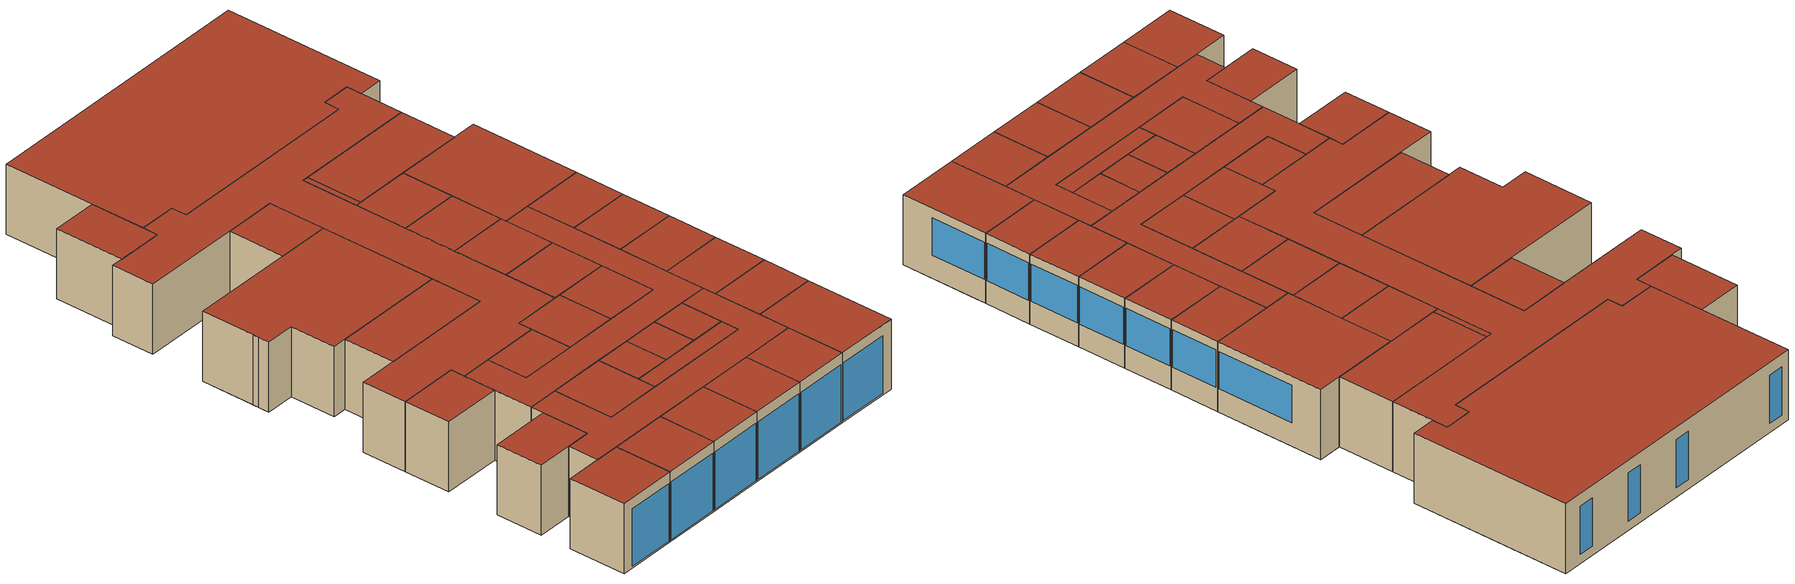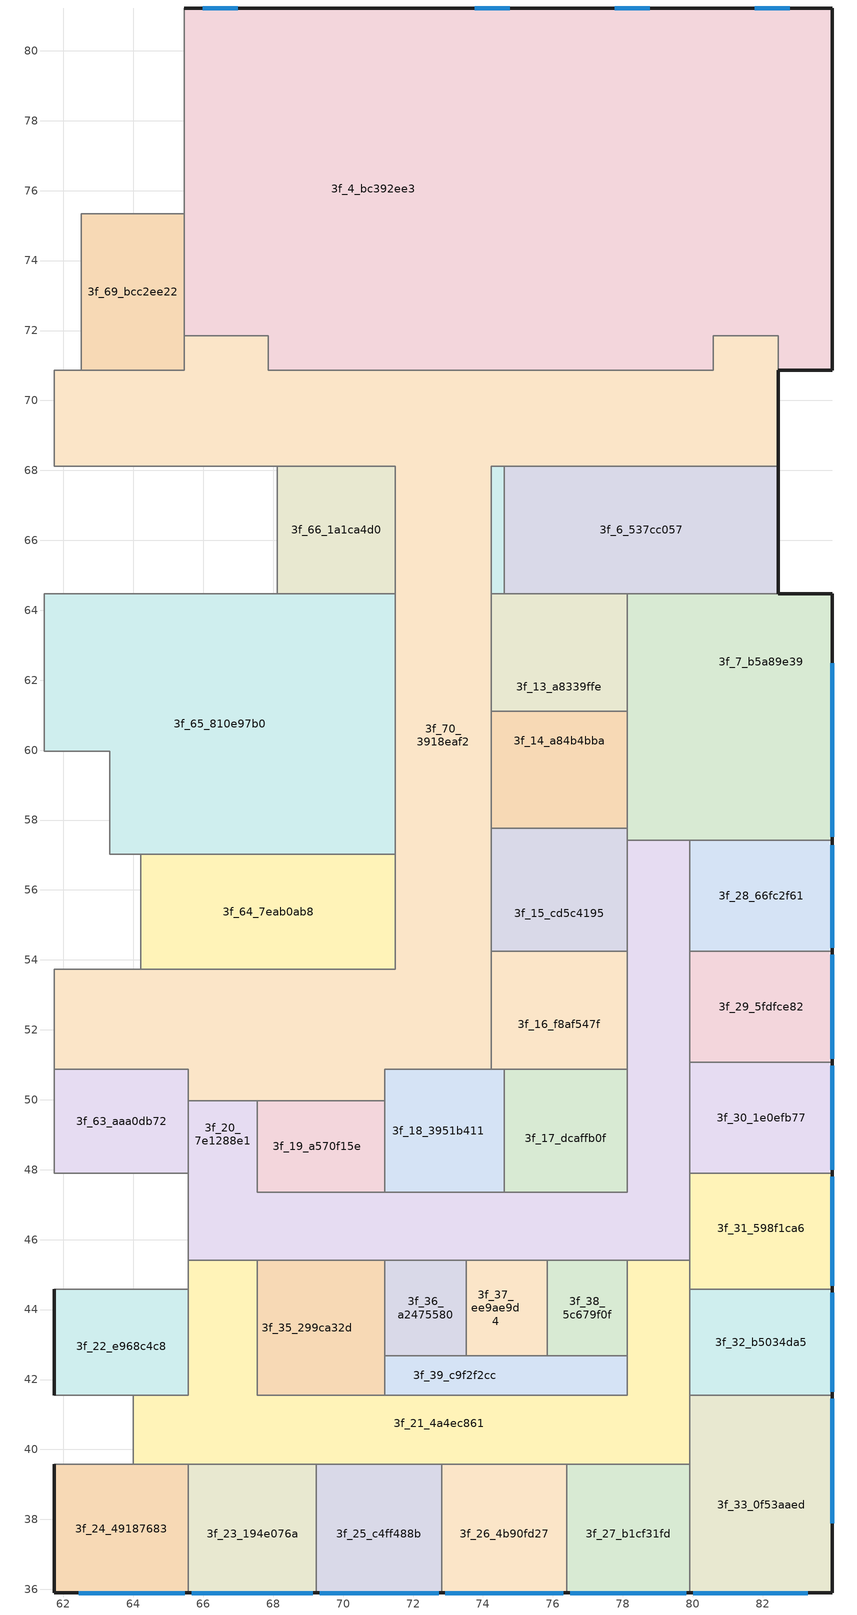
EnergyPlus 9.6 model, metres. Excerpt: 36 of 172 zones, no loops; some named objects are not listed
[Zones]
3f_12_142ff9e6
 floor to 2f_26_f5a73eac (Generic Interior Floor): 74.61,68.12 74.61,64.48 74.24,64.48 74.24,68.12 z9
 wall to 3f_6_537cc057 (Generic Interior Wall): 74.61,64.48 74.61,68.12 z9:13.5
 wall to 3f_70_3918eaf2 (Generic Interior Wall): 74.61,68.12 74.24,68.12 74.24,64.48 z9:13.5
 wall to 3f_13_a8339ffe (Generic Interior Wall): 74.24,64.48 74.61,64.48 z9:13.5
 roof outside (Generic Roof): 74.24,68.12 74.24,64.48 74.61,64.48 74.61,68.12 z13.5
3f_13_a8339ffe
 floor to 2f_66_c43f06d3 (Generic Interior Floor): 78.13,64.48 78.13,62.52 75.44,62.52 75.44,64.48 z9
 floor to 2f_63_d4781f66 (Generic Interior Floor): 75.44,64.48 75.44,62.52 74.24,62.52 74.24,64.48 z9
 floor to 2f_25_76c58724 (Generic Interior Floor): 78.13,62.52 78.13,61.11 74.24,61.11 74.24,62.52 z9
 wall to 3f_7_b5a89e39 (Generic Interior Wall): 78.13,61.11 78.13,64.48 z9:13.5
 wall to 3f_6_537cc057 (Generic Interior Wall): 78.13,64.48 74.61,64.48 z9:13.5
 wall to 3f_70_3918eaf2 (Generic Interior Wall): 74.24,64.48 74.24,61.11 z9:13.5
 wall to 3f_14_a84b4bba (Generic Interior Wall): 74.24,61.11 78.13,61.11 z9:13.5
 roof outside (Generic Roof): 74.24,64.48 74.24,61.11 78.13,61.11 78.13,64.48 z13.5
3f_14_a84b4bba
 floor to 2f_25_76c58724 (Generic Interior Floor): 78.13,61.11 78.13,59.43 74.24,59.43 74.24,61.11 z9
 floor to 2f_24_8b0e4823 (Generic Interior Floor): 78.13,59.43 78.13,57.76 74.24,57.76 74.24,59.43 z9
 wall to 3f_7_b5a89e39 (Generic Interior Wall): 78.13,57.76 78.13,61.11 z9:13.5
 wall to 3f_70_3918eaf2 (Generic Interior Wall): 74.24,61.11 74.24,57.76 z9:13.5
 wall to 3f_15_cd5c4195 (Generic Interior Wall): 74.24,57.76 78.13,57.76 z9:13.5
 roof outside (Generic Roof): 74.24,61.11 74.24,57.76 78.13,57.76 78.13,61.11 z13.5
3f_15_cd5c4195
 floor to 2f_24_8b0e4823 (Generic Interior Floor): 78.13,57.76 78.13,56.43 74.24,56.43 74.24,57.76 z9
 floor to 2f_23_38d9b98e (Generic Interior Floor): 78.13,56.43 78.13,54.24 74.24,54.24 74.24,56.43 z9
 wall to 3f_7_b5a89e39 (Generic Interior Wall): 78.13,57.42 78.13,57.76 z9:13.5
 wall to 3f_70_3918eaf2 (Generic Interior Wall): 74.24,57.76 74.24,54.24 z9:13.5
 wall to 3f_20_7e1288e1 (Generic Interior Wall): 78.13,54.24 78.13,57.42 z9:13.5
 wall to 3f_16_f8af547f (Generic Interior Wall): 74.24,54.24 78.13,54.24 z9:13.5
 roof outside (Generic Roof): 74.24,57.76 74.24,54.24 78.13,54.24 78.13,57.76 z13.5
3f_16_f8af547f
 floor to 2f_23_38d9b98e (Generic Interior Floor): 78.13,54.24 78.13,53.43 74.24,53.43 74.24,54.24 z9
 floor to 2f_22_3e38e8a4 (Generic Interior Floor): 78.13,53.43 78.13,50.87 74.24,50.87 74.24,53.43 z9
 wall to 3f_70_3918eaf2 (Generic Interior Wall): 74.24,54.24 74.24,50.87 z9:13.5
 wall to 3f_20_7e1288e1 (Generic Interior Wall): 78.13,50.87 78.13,54.24 z9:13.5
 wall to 3f_18_3951b411 (Generic Interior Wall): 74.24,50.87 74.61,50.87 z9:13.5
 wall to 3f_17_dcaffb0f (Generic Interior Wall): 74.61,50.87 78.13,50.87 z9:13.5
 roof outside (Generic Roof): 74.24,54.24 74.24,50.87 78.13,50.87 78.13,54.24 z13.5
3f_17_dcaffb0f
 floor to 2f_22_3e38e8a4 (Generic Interior Floor): 78.13,50.87 78.13,50.44 74.61,50.44 74.61,50.87 z9
 floor to 2f_21_ea466488 (Generic Interior Floor): 78.13,50.44 78.13,47.35 74.61,47.35 74.61,50.44 z9
 wall to 3f_20_7e1288e1 (Generic Interior Wall): 74.61,47.35 78.13,47.35 78.13,50.87 z9:13.5
 wall to 3f_18_3951b411 (Generic Interior Wall): 74.61,50.87 74.61,47.35 z9:13.5
 roof outside (Generic Roof): 74.61,50.87 74.61,47.35 78.13,47.35 78.13,50.87 z13.5
3f_18_3951b411
 floor to 2f_22_3e38e8a4 (Generic Interior Floor): 74.61,50.87 74.61,50.44 74.24,50.44 74.24,50.87 z9
 floor to 2f_21_ea466488 (Generic Interior Floor): 74.61,50.44 74.61,47.35 74.24,47.35 74.24,50.44 z9
 floor to 2f_20_81351814 (Generic Interior Floor): 74.24,50.87 74.24,47.35 71.2,47.35 71.2,50.87 z9
 wall to 3f_70_3918eaf2 (Generic Interior Wall): 74.24,50.87 71.2,50.87 71.2,49.97 z9:13.5
 wall to 3f_20_7e1288e1 (Generic Interior Wall): 71.2,47.35 74.61,47.35 z9:13.5
 wall to 3f_19_a570f15e (Generic Interior Wall): 71.2,49.97 71.2,47.35 z9:13.5
 roof outside (Generic Roof): 71.2,50.87 71.2,47.35 74.61,47.35 74.61,50.87 z13.5
3f_19_a570f15e
 floor to 2f_20_81351814 (Generic Interior Floor): 71.2,49.97 71.2,47.35 70.98,47.35 70.98,49.97 z9
 floor to 2f_19_8ede51c0 (Generic Interior Floor): 70.98,49.97 70.98,47.35 67.54,47.35 67.54,49.97 z9
 wall to 3f_70_3918eaf2 (Generic Interior Wall): 71.2,49.97 67.54,49.97 z9:13.5
 wall to 3f_20_7e1288e1 (Generic Interior Wall): 67.54,49.97 67.54,47.35 71.2,47.35 z9:13.5
 roof outside (Generic Roof): 67.54,49.97 67.54,47.35 71.2,47.35 71.2,49.97 z13.5
3f_20_7e1288e1
 floor to 2f_66_c43f06d3 (Generic Interior Floor): 79.92,57.42 79.92,45.41 65.57,45.41 65.57,49.97 67.54,49.97 67.54,47.35 78.13,47.35 78.13,57.42 z9
 wall to 3f_63_aaa0db72 (Generic Interior Wall): 65.57,49.97 65.57,47.9 z9:13.5
 wall to 3f_61_e2855464 (Generic Interior Wall): 65.57,47.9 65.57,45.41 z9:13.5
 wall to 3f_38_5c679f0f (Generic Interior Wall): 75.83,45.41 78.13,45.41 z9:13.5
 wall to 3f_37_ee9ae9d4 (Generic Interior Wall): 73.52,45.41 75.83,45.41 z9:13.5
 wall to 3f_36_a2475580 (Generic Interior Wall): 71.2,45.41 73.52,45.41 z9:13.5
 wall to 3f_35_299ca32d (Generic Interior Wall): 67.54,45.41 71.2,45.41 z9:13.5
 wall to 3f_31_598f1ca6 (Generic Interior Wall): 79.92,45.41 79.92,47.9 z9:13.5
 wall to 3f_30_1e0efb77 (Generic Interior Wall): 79.92,47.9 79.92,51.08 z9:13.5
 wall to 3f_29_5fdfce82 (Generic Interior Wall): 79.92,51.08 79.92,54.24 z9:13.5
 wall to 3f_28_66fc2f61 (Generic Interior Wall): 79.92,54.24 79.92,57.42 z9:13.5
 wall to 3f_21_4a4ec861 (Generic Interior Wall): 65.57,45.41 67.54,45.41 / 78.13,45.41 79.92,45.41 z9:13.5
 wall to 3f_7_b5a89e39 (Generic Interior Wall): 79.92,57.42 78.13,57.42 z9:13.5
 wall to 3f_70_3918eaf2 (Generic Interior Wall): 67.54,49.97 65.57,49.97 z9:13.5
 roof outside (Generic Roof): 65.57,49.97 65.57,45.41 79.92,45.41 79.92,57.42 78.13,57.42 78.13,47.35 67.54,47.35 67.54,49.97 z13.5
3f_21_4a4ec861
 floor to 2f_64_86422bc8 (Generic Interior Floor): 79.92,45.41 79.92,39.58 65.57,39.58 65.57,45.41 67.54,45.41 67.54,41.23 78.13,41.23 78.13,45.41 z9
 floor to 2f_18_7109ec33 (Generic Interior Floor): 78.13,41.54 78.13,41.23 75.2,41.23 75.2,41.54 z9
 floor to 2f_17_764e5933 (Generic Interior Floor): 75.2,41.54 75.2,41.23 70.41,41.23 70.41,41.54 z9
 floor to 2f_16_c54495eb (Generic Interior Floor): 70.41,41.54 70.41,41.23 67.54,41.23 67.54,41.54 z9
 floor to 2f_13_bd9d9055 (Generic Interior Floor): 65.57,41.54 65.57,41.03 64.01,41.03 64.01,41.54 z9
 floor to 2f_12_e7d03aae (Generic Interior Floor): 65.57,41.03 65.57,39.58 64.01,39.58 64.01,41.03 z9
 wall to 3f_39_c9f2f2cc (Generic Interior Wall): 78.13,42.68 78.13,41.54 71.2,41.54 z9:13.5
 wall to 3f_38_5c679f0f (Generic Interior Wall): 78.13,45.41 78.13,42.68 z9:13.5
 wall to 3f_35_299ca32d (Generic Interior Wall): 71.2,41.54 67.54,41.54 67.54,45.41 z9:13.5
 wall to 3f_34_cf5b6a44 (Generic Interior Wall): 64.01,41.54 64.01,39.58 z9:13.5
 wall to 3f_33_0f53aaed (Generic Interior Wall): 79.92,39.58 79.92,41.54 z9:13.5
 wall to 3f_32_b5034da5 (Generic Interior Wall): 79.92,41.54 79.92,44.58 z9:13.5
 wall to 3f_31_598f1ca6 (Generic Interior Wall): 79.92,44.58 79.92,45.41 z9:13.5
 wall to 3f_27_b1cf31fd (Generic Interior Wall): 76.39,39.58 79.92,39.58 z9:13.5
 wall to 3f_26_4b90fd27 (Generic Interior Wall): 72.82,39.58 76.39,39.58 z9:13.5
 wall to 3f_25_c4ff488b (Generic Interior Wall): 69.23,39.58 72.82,39.58 z9:13.5
 wall to 3f_24_49187683 (Generic Interior Wall): 64.01,39.58 65.57,39.58 z9:13.5
 wall to 3f_23_194e076a (Generic Interior Wall): 65.57,39.58 69.23,39.58 z9:13.5
 wall to 3f_22_e968c4c8 (Generic Interior Wall): 65.57,44.58 65.57,41.54 64.01,41.54 z9:13.5
 wall to 3f_61_e2855464 (Generic Interior Wall): 65.57,45.41 65.57,44.58 z9:13.5
 roof outside (Generic Roof): 65.57,45.41 65.57,41.54 64.01,41.54 64.01,39.58 79.92,39.58 79.92,45.41 78.13,45.41 78.13,41.54 67.54,41.54 67.54,45.41 z13.5
3f_22_e968c4c8
 floor to 2f_14_c6e5ddd7 (Generic Interior Floor): 65.57,44.58 65.57,44.34 61.74,44.34 61.74,44.58 z9
 floor to 2f_13_bd9d9055 (Generic Interior Floor): 65.57,44.34 65.57,41.54 61.74,41.54 61.74,44.34 z9
 wall outside (Generic Exterior Wall): 61.74,44.58 61.74,41.54 z9:13.5
 wall to 3f_61_e2855464 (Generic Interior Wall): 65.57,44.58 61.74,44.58 z9:13.5
 wall to 3f_34_cf5b6a44 (Generic Interior Wall): 61.74,41.54 64.01,41.54 z9:13.5
 roof outside (Generic Roof): 61.74,44.58 61.74,41.54 65.57,41.54 65.57,44.58 z13.5
3f_23_194e076a
 floor to 2f_64_86422bc8 (Generic Interior Floor): 69.23,39.58 69.23,39.26 65.57,39.26 65.57,39.58 z9
 floor to 2f_11_82d27b2d (Generic Interior Floor): 69.23,39.26 69.23,35.89 65.57,35.89 65.57,39.26 z9
 wall outside (Generic Exterior Wall): 65.57,35.89 69.23,35.89 z9:13.5
 wall to 3f_25_c4ff488b (Generic Interior Wall): 69.23,35.89 69.23,39.58 z9:13.5
 wall to 3f_24_49187683 (Generic Interior Wall): 65.57,39.58 65.57,35.89 z9:13.5
 window (Generic Double Pane): 65.67,35.89 69.13,35.89 z9.1:12.8
 roof outside (Generic Roof): 65.57,39.58 65.57,35.89 69.23,35.89 69.23,39.58 z13.5
3f_24_49187683
 floor to 2f_12_e7d03aae (Generic Interior Floor): 65.57,39.58 65.57,35.89 61.74,35.89 61.74,39.58 z9
 wall outside (Generic Exterior Wall): 61.74,39.58 61.74,35.89 65.57,35.89 z9:13.5
 wall to 3f_34_cf5b6a44 (Generic Interior Wall): 64.01,39.58 61.74,39.58 z9:13.5
 window (Generic Double Pane): 62.44,35.89 65.47,35.89 z9.1:12.8
 roof outside (Generic Roof): 61.74,39.58 61.74,35.89 65.57,35.89 65.57,39.58 z13.5
3f_25_c4ff488b
 floor to 2f_64_86422bc8 (Generic Interior Floor): 72.82,39.58 72.82,39.26 69.23,39.26 69.23,39.58 z9
 floor to 2f_10_0ef4f600 (Generic Interior Floor): 72.82,39.26 72.82,35.89 69.23,35.89 69.23,39.26 z9
 wall outside (Generic Exterior Wall): 69.23,35.89 72.82,35.89 z9:13.5
 wall to 3f_26_4b90fd27 (Generic Interior Wall): 72.82,35.89 72.82,39.58 z9:13.5
 window (Generic Double Pane): 69.33,35.89 72.73,35.89 z9.1:12.8
 roof outside (Generic Roof): 69.23,39.58 69.23,35.89 72.82,35.89 72.82,39.58 z13.5
3f_26_4b90fd27
 floor to 2f_64_86422bc8 (Generic Interior Floor): 76.39,39.58 76.39,39.26 72.82,39.26 72.82,39.58 z9
 floor to 2f_9_5bfcc8ad (Generic Interior Floor): 76.39,39.26 76.39,35.89 72.82,35.89 72.82,39.26 z9
 wall outside (Generic Exterior Wall): 72.82,35.89 76.39,35.89 z9:13.5
 wall to 3f_27_b1cf31fd (Generic Interior Wall): 76.39,35.89 76.39,39.58 z9:13.5
 window (Generic Double Pane): 72.92,35.89 76.29,35.89 z9.1:12.8
 roof outside (Generic Roof): 72.82,39.58 72.82,35.89 76.39,35.89 76.39,39.58 z13.5
3f_27_b1cf31fd
 floor to 2f_64_86422bc8 (Generic Interior Floor): 79.92,39.58 79.92,39.26 76.39,39.26 76.39,39.58 z9
 floor to 2f_8_3c4547ba (Generic Interior Floor): 79.92,39.26 79.92,35.89 76.39,35.89 76.39,39.26 z9
 wall outside (Generic Exterior Wall): 76.39,35.89 79.92,35.89 z9:13.5
 wall to 3f_33_0f53aaed (Generic Interior Wall): 79.92,35.89 79.92,39.58 z9:13.5
 window (Generic Double Pane): 76.49,35.89 79.82,35.89 z9.1:12.8
 roof outside (Generic Roof): 76.39,39.58 76.39,35.89 79.92,35.89 79.92,39.58 z13.5
3f_28_66fc2f61
 floor to 2f_2_cbb179aa (Generic Interior Floor): 83.99,57.42 83.99,54.24 79.92,54.24 79.92,57.42 z9
 wall outside (Generic Exterior Wall): 83.99,54.24 83.99,57.42 z9:13.5
 wall to 3f_7_b5a89e39 (Generic Interior Wall): 83.99,57.42 79.92,57.42 z9:13.5
 wall to 3f_29_5fdfce82 (Generic Interior Wall): 79.92,54.24 83.99,54.24 z9:13.5
 window (Generic Double Pane): 83.99,54.34 83.99,57.28 z10.5:12.9
 roof outside (Generic Roof): 79.92,57.42 79.92,54.24 83.99,54.24 83.99,57.42 z13.5
3f_29_5fdfce82
 floor to 2f_3_d0e357ac (Generic Interior Floor): 83.99,54.24 83.99,51.08 79.92,51.08 79.92,54.24 z9
 wall outside (Generic Exterior Wall): 83.99,51.08 83.99,54.24 z9:13.5
 wall to 3f_30_1e0efb77 (Generic Interior Wall): 79.92,51.08 83.99,51.08 z9:13.5
 window (Generic Double Pane): 83.99,51.18 83.99,54.14 z10.5:12.9
 roof outside (Generic Roof): 79.92,54.24 79.92,51.08 83.99,51.08 83.99,54.24 z13.5
3f_30_1e0efb77
 floor to 2f_4_bc8505ba (Generic Interior Floor): 83.99,51.08 83.99,47.9 79.92,47.9 79.92,51.08 z9
 wall outside (Generic Exterior Wall): 83.99,47.9 83.99,51.08 z9:13.5
 wall to 3f_31_598f1ca6 (Generic Interior Wall): 79.92,47.9 83.99,47.9 z9:13.5
 window (Generic Double Pane): 83.99,48 83.99,50.98 z10.5:12.9
 roof outside (Generic Roof): 79.92,51.08 79.92,47.9 83.99,47.9 83.99,51.08 z13.5
3f_31_598f1ca6
 floor to 2f_6_c34798c5 (Generic Interior Floor): 83.99,44.74 83.99,44.58 79.92,44.58 79.92,44.74 z9
 floor to 2f_5_4cd6e9a8 (Generic Interior Floor): 83.99,47.9 83.99,44.74 79.92,44.74 79.92,47.9 z9
 wall outside (Generic Exterior Wall): 83.99,44.58 83.99,47.9 z9:13.5
 wall to 3f_32_b5034da5 (Generic Interior Wall): 79.92,44.58 83.99,44.58 z9:13.5
 window (Generic Double Pane): 83.99,44.68 83.99,47.8 z10.5:12.9
 roof outside (Generic Roof): 79.92,47.9 79.92,44.58 83.99,44.58 83.99,47.9 z13.5
3f_32_b5034da5
 floor to 2f_6_c34798c5 (Generic Interior Floor): 83.99,44.58 83.99,41.54 79.92,41.54 79.92,44.58 z9
 wall outside (Generic Exterior Wall): 83.99,41.54 83.99,44.58 z9:13.5
 wall to 3f_33_0f53aaed (Generic Interior Wall): 79.92,41.54 83.99,41.54 z9:13.5
 window (Generic Double Pane): 83.99,41.64 83.99,44.48 z10.5:12.9
 roof outside (Generic Roof): 79.92,44.58 79.92,41.54 83.99,41.54 83.99,44.58 z13.5
3f_33_0f53aaed
 floor to 2f_7_9a6064fb (Generic Interior Floor): 83.99,40.94 83.99,35.89 79.92,35.89 79.92,40.94 z9
 floor to 2f_6_c34798c5 (Generic Interior Floor): 83.99,41.54 83.99,40.94 79.92,40.94 79.92,41.54 z9
 wall outside (Generic Exterior Wall): 79.92,35.89 83.99,35.89 83.99,41.54 z9:13.5
 window (Generic Double Pane): 80.02,35.89 83.29,35.89 z9.1:12.8; 83.99,37.89 83.99,41.44 z10.5:12.9
 roof outside (Generic Roof): 79.92,41.54 79.92,35.89 83.99,35.89 83.99,41.54 z13.5
3f_35_299ca32d
 floor to 2f_17_764e5933 (Generic Interior Floor): 71.2,45.41 71.2,41.54 70.41,41.54 70.41,45.41 z9
 floor to 2f_16_c54495eb (Generic Interior Floor): 70.41,45.41 70.41,41.54 67.54,41.54 67.54,45.41 z9
 wall to 3f_39_c9f2f2cc (Generic Interior Wall): 71.2,41.54 71.2,42.68 z9:13.5
 wall to 3f_36_a2475580 (Generic Interior Wall): 71.2,42.68 71.2,45.41 z9:13.5
 roof outside (Generic Roof): 67.54,45.41 67.54,41.54 71.2,41.54 71.2,45.41 z13.5
3f_36_a2475580
 floor to 2f_17_764e5933 (Generic Interior Floor): 73.52,45.41 73.52,42.68 71.2,42.68 71.2,45.41 z9
 wall to 3f_39_c9f2f2cc (Generic Interior Wall): 71.2,42.68 73.52,42.68 z9:13.5
 wall to 3f_37_ee9ae9d4 (Generic Interior Wall): 73.52,42.68 73.52,45.41 z9:13.5
 roof outside (Generic Roof): 71.2,45.41 71.2,42.68 73.52,42.68 73.52,45.41 z13.5
3f_37_ee9ae9d4
 floor to 2f_18_7109ec33 (Generic Interior Floor): 75.83,45.41 75.83,42.68 75.2,42.68 75.2,45.41 z9
 floor to 2f_17_764e5933 (Generic Interior Floor): 75.2,45.41 75.2,42.68 73.52,42.68 73.52,45.41 z9
 wall to 3f_39_c9f2f2cc (Generic Interior Wall): 73.52,42.68 75.83,42.68 z9:13.5
 wall to 3f_38_5c679f0f (Generic Interior Wall): 75.83,42.68 75.83,45.41 z9:13.5
 roof outside (Generic Roof): 73.52,45.41 73.52,42.68 75.83,42.68 75.83,45.41 z13.5
3f_38_5c679f0f
 floor to 2f_18_7109ec33 (Generic Interior Floor): 78.13,45.41 78.13,42.68 75.83,42.68 75.83,45.41 z9
 wall to 3f_39_c9f2f2cc (Generic Interior Wall): 75.83,42.68 78.13,42.68 z9:13.5
 roof outside (Generic Roof): 75.83,45.41 75.83,42.68 78.13,42.68 78.13,45.41 z13.5
3f_39_c9f2f2cc
 floor to 2f_18_7109ec33 (Generic Interior Floor): 78.13,42.68 78.13,41.54 75.2,41.54 75.2,42.68 z9
 floor to 2f_17_764e5933 (Generic Interior Floor): 75.2,42.68 75.2,41.54 71.2,41.54 71.2,42.68 z9
 roof outside (Generic Roof): 71.2,42.68 71.2,41.54 78.13,41.54 78.13,42.68 z13.5
3f_4_bc392ee3
 floor to 2f_63_d4781f66 (Generic Interior Floor): 76.27,71.85 76.27,70.87 74.05,70.87 74.05,71.85 z9
 floor to 2f_31_b2872b83 (Generic Interior Floor): 76.27,81.22 76.27,71.85 74.05,71.85 74.05,70.87 67.86,70.87 67.86,71.85 65.45,71.85 65.45,81.22 z9
 floor to 2f_30_eb580204 (Generic Interior Floor): 83.99,81.22 83.99,77.55 76.27,77.55 76.27,81.22 z9
 floor to 2f_29_68b826e1 (Generic Interior Floor): 79.92,77.55 79.92,70.87 76.27,70.87 76.27,77.55 z9
 floor to 2f_28_55b68641 (Generic Interior Floor): 83.99,77.55 83.99,70.87 82.45,70.87 82.45,71.85 80.59,71.85 80.59,70.87 79.92,70.87 79.92,77.55 z9
 wall outside (Generic Exterior Wall): 82.45,70.87 83.99,70.87 83.99,81.22 65.45,81.22 z9:13.5
 wall to 3f_3_fd6c4bbb (Generic Interior Wall): 65.45,81.22 65.45,75.33 z9:13.5
 wall to 3f_70_3918eaf2 (Generic Interior Wall): 65.45,71.85 67.86,71.85 67.86,70.87 80.59,70.87 80.59,71.85 82.45,71.85 82.45,70.87 z9:13.5
 wall to 3f_69_bcc2ee22 (Generic Interior Wall): 65.45,75.33 65.45,71.85 z9:13.5
 window (Generic Double Pane): 78.77,81.22 77.77,81.22 / 82.77,81.22 81.77,81.22 / 74.77,81.22 73.77,81.22 / 66.99,81.22 65.99,81.22 z9.6:12.7
 roof outside (Generic Roof): 65.45,81.22 65.45,71.85 67.86,71.85 67.86,70.87 80.59,70.87 80.59,71.85 82.45,71.85 82.45,70.87 83.99,70.87 83.99,81.22 z13.5
3f_63_aaa0db72
 floor to 2f_15_ec85444e (Generic Interior Floor): 65.57,50.87 65.57,47.9 61.74,47.9 61.74,50.87 z9
 wall to 3f_62_4f7eac03 (Generic Interior Wall): 61.74,50.87 61.74,47.9 z9:13.5
 wall to 3f_61_e2855464 (Generic Interior Wall): 61.74,47.9 65.57,47.9 z9:13.5
 wall to 3f_70_3918eaf2 (Generic Interior Wall): 65.57,49.97 65.57,50.87 61.74,50.87 z9:13.5
 roof outside (Generic Roof): 61.74,50.87 61.74,47.9 65.57,47.9 65.57,50.87 z13.5
3f_64_7eab0ab8
 floor to 2f_52_e576812c (Generic Interior Floor): 71.49,57.02 71.49,53.74 64.22,53.74 64.22,57.02 z9
 wall to 3f_56_7c3dd54d (Generic Interior Wall): 64.22,57.02 64.22,53.74 z9:13.5
 wall to 3f_70_3918eaf2 (Generic Interior Wall): 64.22,53.74 71.49,53.74 71.49,57.02 z9:13.5
 wall to 3f_65_810e97b0 (Generic Interior Wall): 71.49,57.02 64.22,57.02 z9:13.5
 roof outside (Generic Roof): 64.22,57.02 64.22,53.74 71.49,53.74 71.49,57.02 z13.5
3f_65_810e97b0
 floor to 2f_51_27b6bed0 (Generic Interior Floor): 71.49,64.48 71.49,57.02 63.33,57.02 63.33,59.96 61.45,59.96 61.45,64.48 z9
 wall to 3f_60_b07fc0cc (Generic Interior Wall): 61.45,59.96 63.33,59.96 63.33,57.02 z9:13.5
 wall to 3f_66_1a1ca4d0 (Generic Interior Wall): 71.49,64.48 68.12,64.48 z9:13.5
 wall to 3f_58_94c79e3f (Generic Interior Wall): 61.45,60.68 61.45,59.96 z9:13.5
 wall to 3f_56_7c3dd54d (Generic Interior Wall): 63.33,57.02 64.22,57.02 z9:13.5
 wall to 3f_55_6b203f2f (Generic Interior Wall): 61.45,61.02 61.45,60.68 z9:13.5
 wall to 3f_11_93aaacd0 (Generic Interior Wall): 61.45,64.48 61.45,61.02 z9:13.5
 wall to 3f_70_3918eaf2 (Generic Interior Wall): 71.49,57.02 71.49,64.48 z9:13.5
 wall to 3f_67_82067bc2 (Generic Interior Wall): 68.12,64.48 61.45,64.48 z9:13.5
 roof outside (Generic Roof): 61.45,64.48 61.45,59.96 63.33,59.96 63.33,57.02 71.49,57.02 71.49,64.48 z13.5
3f_66_1a1ca4d0
 floor to 2f_50_6f68573a (Generic Interior Floor): 71.49,68.12 71.49,64.48 68.12,64.48 68.12,68.12 z9
 wall to 3f_70_3918eaf2 (Generic Interior Wall): 71.49,64.48 71.49,68.12 68.12,68.12 z9:13.5
 wall to 3f_67_82067bc2 (Generic Interior Wall): 68.12,68.12 68.12,64.48 z9:13.5
 roof outside (Generic Roof): 68.12,68.12 68.12,64.48 71.49,64.48 71.49,68.12 z13.5
3f_69_bcc2ee22
 floor to 2f_63_d4781f66 (Generic Interior Floor): 62.61,71.85 62.61,70.87 62.52,70.87 62.52,71.85 z9
 floor to 2f_31_b2872b83 (Generic Interior Floor): 65.45,75.33 65.45,70.87 62.61,70.87 62.61,71.85 62.52,71.85 62.52,75.33 z9
 wall to 3f_3_fd6c4bbb (Generic Interior Wall): 65.45,75.33 62.52,75.33 62.52,70.87 z9:13.5
 wall to 3f_70_3918eaf2 (Generic Interior Wall): 62.52,70.87 65.45,70.87 65.45,71.85 z9:13.5
 roof outside (Generic Roof): 62.52,75.33 62.52,70.87 65.45,70.87 65.45,75.33 z13.5
3f_6_537cc057
 floor to 2f_27_a697c2dd (Generic Interior Floor): 82.45,68.12 82.45,64.48 74.61,64.48 74.61,68.12 z9
 wall outside (Generic Exterior Wall): 82.45,64.48 82.45,68.12 z9:13.5
 wall to 3f_70_3918eaf2 (Generic Interior Wall): 82.45,68.12 74.61,68.12 z9:13.5
 wall to 3f_7_b5a89e39 (Generic Interior Wall): 78.13,64.48 82.45,64.48 z9:13.5
 roof outside (Generic Roof): 74.61,68.12 74.61,64.48 82.45,64.48 82.45,68.12 z13.5
3f_70_3918eaf2
 floor to 2f_63_d4781f66 (Generic Interior Floor): 82.45,70.87 82.45,68.12 74.24,68.12 74.24,50.87 70.98,50.87 70.98,49.97 65.57,49.97 65.57,50.87 61.74,50.87 61.74,53.74 71.49,53.74 71.49,68.12 61.74,68.12 61.74,70.87 z9
 floor to 2f_31_b2872b83 (Generic Interior Floor): 67.86,71.85 67.86,70.87 65.45,70.87 65.45,71.85 z9
 floor to 2f_28_55b68641 (Generic Interior Floor): 82.45,71.85 82.45,70.87 80.59,70.87 80.59,71.85 z9
 floor to 2f_20_81351814 (Generic Interior Floor): 71.2,50.87 71.2,49.97 70.98,49.97 70.98,50.87 z9
 wall outside (Generic Exterior Wall): 82.45,68.12 82.45,70.87 z9:13.5
 wall to 3f_56_7c3dd54d (Generic Interior Wall): 64.22,53.74 61.74,53.74 z9:13.5
 wall to 3f_68_425eadfa (Generic Interior Wall): 61.74,70.87 61.74,68.12 / 61.74,53.74 61.74,50.87 z9:13.5
 wall to 3f_3_fd6c4bbb (Generic Interior Wall): 62.52,70.87 61.74,70.87 z9:13.5
 wall to 3f_67_82067bc2 (Generic Interior Wall): 61.74,68.12 68.12,68.12 z9:13.5
 roof outside (Generic Roof): 61.74,70.87 61.74,68.12 71.49,68.12 71.49,53.74 61.74,53.74 61.74,50.87 65.57,50.87 65.57,49.97 71.2,49.97 71.2,50.87 74.24,50.87 74.24,68.12 82.45,68.12 82.45,71.85 80.59,71.85 80.59,70.87 67.86,70.87 67.86,71.85 65.45,71.85 65.45,70.87 z13.5
3f_7_b5a89e39
 floor to 2f_66_c43f06d3 (Generic Interior Floor): 79.92,64.48 79.92,57.42 78.13,57.42 78.13,64.48 z9
 floor to 2f_1_e9a2ea0e (Generic Interior Floor): 83.99,60.58 83.99,57.42 79.92,57.42 79.92,60.58 z9
 floor to 2f_0_2c44ec6e (Generic Interior Floor): 83.99,64.48 83.99,60.58 79.92,60.58 79.92,64.48 z9
 wall outside (Generic Exterior Wall): 83.99,57.42 83.99,64.48 82.45,64.48 z9:13.5
 window (Generic Double Pane): 83.99,57.52 83.99,62.48 z10.5:12.9
 roof outside (Generic Roof): 78.13,64.48 78.13,57.42 83.99,57.42 83.99,64.48 z13.5
[Building]
Building 1: North Axis=0; Terrain=City; Solar Distribution=FullExteriorWithReflections
[Site:Location]
Site 1: Latitude=0; Longitude=0; Time Zone=0; Elevation=0
[SizingPeriod:DesignDay] Month=7; Day of Month=21; Day Type=SummerDesignDay; Daily DryBulb Temperature Range=12.8; DryBulb Temperature Range Modifier Type=DefaultMultipliers; Barometric Pressure=94503; Wind Speed=4.9; Wind Direction=170; Rain Indicator=No; Snow Indicator=No; Daylight Saving Time Indicator=No; Solar Model Indicator=ASHRAETau; ASHRAE Clear Sky Optical Depth for Beam Irradiance taub=0.454; ASHRAE Clear Sky Optical Depth for Diffuse Irradiance taud=2.053; Begin Environment Reset Mode=FullResetAtBeginEnvironment
Name | Maximum DryBulb Temperature | Humidity Condition Type | Wetbulb or DewPoint at Maximum DryBulb | Enthalpy at Maximum DryBulb
San Angelo Mathis Field Ann Clg .4% Condns DB=>MWB | 37.9 | Wetbulb | 21.1
San Angelo Mathis Field Ann Clg .4% Condns DP=>MDB | 26.2 | Dewpoint | 22
San Angelo Mathis Field Ann Clg .4% Condns Enth=>MDB | 31.2 | Enthalpy |  | 74600
San Angelo Mathis Field Ann Clg .4% Condns WB=>MDB | 31.4 | Wetbulb | 23.9
[Site:WaterMainsTemperature]
Calculation Method=Correlation; Annual Average Outdoor Air Temperature=15.65; Maximum Difference In Monthly Average Outdoor Air Temperatures=4
[Material] Thermal Absorptance=0.9
Name | Roughness | Thickness | Conductivity | Density | Specific Heat | Solar Absorptance | Visible Absorptance
Generic 50mm Insulation | MediumRough | 0.05 | 0.03 | 43 | 1210 | 0.7 | 0.7
Generic Acoustic Tile | MediumSmooth | 0.02 | 0.06 | 368 | 590 | 0.2 | 0.2
Generic Brick | MediumRough | 0.1 | 0.9 | 1920 | 790 | 0.65 | 0.65
Generic Ceiling Air Gap | Smooth | 0.1 | 0.556 | 1.28 | 1000 | 0.7 | 0.7
Generic Gypsum Board | MediumSmooth | 0.0127 | 0.16 | 800 | 1090 | 0.5 | 0.5
Generic LW Concrete | MediumRough | 0.1 | 0.53 | 1280 | 840 | 0.8 | 0.8
Generic Roof Membrane | MediumRough | 0.01 | 0.16 | 1120 | 1460 | 0.65 | 0.65
Generic Wall Air Gap | Smooth | 0.1 | 0.667 | 1.28 | 1000 | 0.7 | 0.7
[WindowMaterial:Glazing] Optical Data Type=SpectralAverage; Thickness=0.006; Infrared Transmittance at Normal Incidence=0; Front Side Infrared Hemispherical Emissivity=0.84; Conductivity=1; Dirt Correction Factor for Solar and Visible Transmittance=1; Solar Diffusing=No
Name | Solar Transmittance at Normal Incidence | Front Side Solar Reflectance at Normal Incidence | Back Side Solar Reflectance at Normal Incidence | Visible Transmittance at Normal Incidence | Front Side Visible Reflectance at Normal Incidence | Back Side Visible Reflectance at Normal Incidence | Back Side Infrared Hemispherical Emissivity
Generic Clear Glass | 0.77 | 0.07 | 0.07 | 0.88 | 0.08 | 0.08 | 0.84
Generic Low-e Glass | 0.45 | 0.36 | 0.36 | 0.71 | 0.21 | 0.21 | 0.047
[WindowMaterial:Gas]
Generic Window Air Gap: Gas Type=Air; Thickness=0.0127
[Construction]
Generic Double Pane: Generic Low-e Glass, Generic Window Air Gap, Generic Clear Glass
Generic Exterior Wall: Generic Brick, Generic LW Concrete, Generic 50mm Insulation, Generic Wall Air Gap, Generic Gypsum Board
Generic Interior Floor: Generic Acoustic Tile, Generic Ceiling Air Gap, Generic LW Concrete
Generic Interior Wall: Generic Gypsum Board, Generic Wall Air Gap, Generic Gypsum Board
Generic Roof: Generic Roof Membrane, Generic 50mm Insulation, Generic LW Concrete, Generic Ceiling Air Gap, Generic Acoustic Tile
[Zone] Multiplier=1; Ceiling Height=4.5; Part of Total Floor Area=Yes
Name | Volume
3f_12_142ff9e6 | 6.12361
3f_13_a8339ffe | 58.9594
3f_14_a84b4bba | 58.6309
3f_15_cd5c4195 | 61.6543
3f_16_f8af547f | 59.0092
3f_17_dcaffb0f | 55.7816
3f_18_3951b411 | 54.0559
3f_19_a570f15e | 43.0807
3f_20_7e1288e1 | 229.99
3f_21_4a4ec861 | 206.07
3f_22_e968c4c8 | 52.3393
3f_23_194e076a | 60.5914
3f_24_49187683 | 63.5617
3f_25_c4ff488b | 59.4709
3f_26_4b90fd27 | 59.1917
3f_27_b1cf31fd | 58.4459
3f_28_66fc2f61 | 58.2655
3f_29_5fdfce82 | 58.0212
3f_30_1e0efb77 | 58.1757
3f_31_598f1ca6 | 60.9435
3f_32_b5034da5 | 55.5625
3f_33_0f53aaed | 103.509
3f_35_299ca32d | 63.5551
3f_36_a2475580 | 28.4996
3f_37_ee9ae9d4 | 28.316
3f_38_5c679f0f | 28.0868
3f_39_c9f2f2cc | 35.559
3f_4_bc392ee3 | 844.907
3f_63_aaa0db72 | 51.3037
3f_64_7eab0ab8 | 107.587
3f_65_810e97b0 | 311.952
3f_66_1a1ca4d0 | 55.2999
3f_69_bcc2ee22 | 59.0319
3f_6_537cc057 | 128.436
3f_70_3918eaf2 | 636.219
3f_7_b5a89e39 | 186.086
[DESIGNSPECIFICATION:OUTDOORAIR]
Fixed_OA: Outdoor Air Method=Sum; Outdoor Air Flow per Person=0.0025; Outdoor Air Flow per Zone Floor Area=0.0003; Outdoor Air Flow per Zone=0; Outdoor Air Flow Air Changes per Hour=0
[Sizing:Zone] Zone Cooling Design Supply Air Temperature Input Method=SupplyAirTemperature; Zone Cooling Design Supply Air Temperature=14; Zone Cooling Design Supply Air Temperature Difference=11.11; Zone Heating Design Supply Air Temperature Input Method=SupplyAirTemperature; Zone Heating Design Supply Air Temperature=40; Zone Heating Design Supply Air Temperature Difference=11.11; Zone Cooling Design Supply Air Humidity Ratio=0.0085; Zone Heating Design Supply Air Humidity Ratio=0.008; Design Specification Outdoor Air Object=Fixed_OA; Cooling Design Air Flow Method=DesignDay; Cooling Design Air Flow Rate=0; Cooling Minimum Air Flow per Zone Floor Area=0.000762; Cooling Minimum Air Flow=0; Cooling Minimum Air Flow Fraction=0; Heating Design Air Flow Method=DesignDay; Heating Design Air Flow Rate=0; Heating Maximum Air Flow per Zone Floor Area=0.002032; Heating Maximum Air Flow=0.141576; Heating Maximum Air Flow Fraction=0.3; Account for Dedicated Outdoor Air System=No
3f_17_dcaffb0f; 3f_26_4b90fd27; 3f_27_b1cf31fd; 3f_29_5fdfce82; 3f_30_1e0efb77; 3f_31_598f1ca6; 3f_32_b5034da5; 3f_33_0f53aaed; 3f_35_299ca32d; 3f_37_ee9ae9d4; 3f_39_c9f2f2cc; 3f_63_aaa0db72; 3f_64_7eab0ab8; 3f_65_810e97b0; 3f_66_1a1ca4d0; 3f_69_bcc2ee22; 3f_6_537cc057; 3f_7_b5a89e39
[ZoneControl:Thermostat] Temperature Difference Between Cutout And Setpoint=0
Name | Zone or ZoneList | Control Type Schedule | Control 1
3f_17_dcaffb0f Thermostat | 3f_17_dcaffb0f | 3f_17_dcaffb0f Thermostat Schedule | Thermostat Setpoint Dual Setpoint 107
3f_26_4b90fd27 Thermostat | 3f_26_4b90fd27 | 3f_26_4b90fd27 Thermostat Schedule | Thermostat Setpoint Dual Setpoint 113
3f_27_b1cf31fd Thermostat | 3f_27_b1cf31fd | 3f_27_b1cf31fd Thermostat Schedule | Thermostat Setpoint Dual Setpoint 114
3f_29_5fdfce82 Thermostat | 3f_29_5fdfce82 | 3f_29_5fdfce82 Thermostat Schedule | Thermostat Setpoint Dual Setpoint 115
3f_30_1e0efb77 Thermostat | 3f_30_1e0efb77 | 3f_30_1e0efb77 Thermostat Schedule | Thermostat Setpoint Dual Setpoint 116
3f_31_598f1ca6 Thermostat | 3f_31_598f1ca6 | 3f_31_598f1ca6 Thermostat Schedule | Thermostat Setpoint Dual Setpoint 117
3f_32_b5034da5 Thermostat | 3f_32_b5034da5 | 3f_32_b5034da5 Thermostat Schedule | Thermostat Setpoint Dual Setpoint 118
3f_33_0f53aaed Thermostat | 3f_33_0f53aaed | 3f_33_0f53aaed Thermostat Schedule | Thermostat Setpoint Dual Setpoint 119
3f_35_299ca32d Thermostat | 3f_35_299ca32d | 3f_35_299ca32d Thermostat Schedule | Thermostat Setpoint Dual Setpoint 121
3f_37_ee9ae9d4 Thermostat | 3f_37_ee9ae9d4 | 3f_37_ee9ae9d4 Thermostat Schedule | Thermostat Setpoint Dual Setpoint 123
3f_39_c9f2f2cc Thermostat | 3f_39_c9f2f2cc | 3f_39_c9f2f2cc Thermostat Schedule | Thermostat Setpoint Dual Setpoint 125
3f_63_aaa0db72 Thermostat | 3f_63_aaa0db72 | 3f_63_aaa0db72 Thermostat Schedule | Thermostat Setpoint Dual Setpoint 149
3f_64_7eab0ab8 Thermostat | 3f_64_7eab0ab8 | 3f_64_7eab0ab8 Thermostat Schedule | Thermostat Setpoint Dual Setpoint 150
3f_65_810e97b0 Thermostat | 3f_65_810e97b0 | 3f_65_810e97b0 Thermostat Schedule | Thermostat Setpoint Dual Setpoint 151
3f_66_1a1ca4d0 Thermostat | 3f_66_1a1ca4d0 | 3f_66_1a1ca4d0 Thermostat Schedule | Thermostat Setpoint Dual Setpoint 152
3f_69_bcc2ee22 Thermostat | 3f_69_bcc2ee22 | 3f_69_bcc2ee22 Thermostat Schedule | Thermostat Setpoint Dual Setpoint 155
3f_6_537cc057 Thermostat | 3f_6_537cc057 | 3f_6_537cc057 Thermostat Schedule | Thermostat Setpoint Dual Setpoint 96
3f_7_b5a89e39 Thermostat | 3f_7_b5a89e39 | 3f_7_b5a89e39 Thermostat Schedule | Thermostat Setpoint Dual Setpoint 97
[ThermostatSetpoint:DualSetpoint]
Name | Heating Setpoint Temperature Schedule | Cooling Setpoint Temperature Schedule
Thermostat Setpoint Dual Setpoint 107; Thermostat Setpoint Dual Setpoint 113; Thermostat Setpoint Dual Setpoint 114; Thermostat Setpoint Dual Setpoint 115; Thermostat Setpoint Dual Setpoint 116; Thermostat Setpoint Dual Setpoint 117; Thermostat Setpoint Dual Setpoint 118; Thermostat Setpoint Dual Setpoint 119; Thermostat Setpoint Dual Setpoint 121; Thermostat Setpoint Dual Setpoint 123; Thermostat Setpoint Dual Setpoint 125; Thermostat Setpoint Dual Setpoint 149; Thermostat Setpoint Dual Setpoint 151; Thermostat Setpoint Dual Setpoint 155; Thermostat Setpoint Dual Setpoint 96; Thermostat Setpoint Dual Setpoint 97 | College HTGSETP_SCH | College CLGSETP_SCH
Thermostat Setpoint Dual Setpoint 150; Thermostat Setpoint Dual Setpoint 152 | Hospital HTGSETP_SCH | Hospital CLGSETP_SCH
[Zone equipment]
3f_17_dcaffb0f: 3f_17_dcaffb0f Ideal Loads Air System
3f_26_4b90fd27: 3f_26_4b90fd27 Ideal Loads Air System
3f_27_b1cf31fd: 3f_27_b1cf31fd Ideal Loads Air System
3f_29_5fdfce82: 3f_29_5fdfce82 Ideal Loads Air System
3f_30_1e0efb77: 3f_30_1e0efb77 Ideal Loads Air System
3f_31_598f1ca6: 3f_31_598f1ca6 Ideal Loads Air System
3f_32_b5034da5: 3f_32_b5034da5 Ideal Loads Air System
3f_33_0f53aaed: 3f_33_0f53aaed Ideal Loads Air System
3f_35_299ca32d: 3f_35_299ca32d Ideal Loads Air System
3f_37_ee9ae9d4: 3f_37_ee9ae9d4 Ideal Loads Air System
3f_39_c9f2f2cc: 3f_39_c9f2f2cc Ideal Loads Air System
3f_63_aaa0db72: 3f_63_aaa0db72 Ideal Loads Air System
3f_64_7eab0ab8: 3f_64_7eab0ab8 Ideal Loads Air System
3f_65_810e97b0: 3f_65_810e97b0 Ideal Loads Air System
3f_66_1a1ca4d0: 3f_66_1a1ca4d0 Ideal Loads Air System
3f_69_bcc2ee22: 3f_69_bcc2ee22 Ideal Loads Air System
3f_6_537cc057: 3f_6_537cc057 Ideal Loads Air System
3f_7_b5a89e39: 3f_7_b5a89e39 Ideal Loads Air System
[Schedule:Day:Interval]
Schedule Day 43; College HTGSETP_SCH_Default; College HTGSETP_SCH_SmrDsn 1; College HTGSETP_SCH_Hol 1: No, 24:00, 15.5556
Schedule Day 44: No, 06:00, 15.5556, 07:00, 17.7778, 08:00, 20, 21:00, 21.1111, 24:00, 15.5556
College HTGSETP_SCH_WntrDsn 1: No, 24:00, 21.1111
Schedule Day 63; College CLGSETP_SCH_Default; College CLGSETP_SCH_WntrDsn 1; College CLGSETP_SCH_Hol 1: No, 18:00, 29.4444, 24:00, 29.4444
Schedule Day 64: No, 06:00, 29.4444, 07:00, 27.7778, 08:00, 25.5556, 21:00, 23.8889, 24:00, 29.4444
College CLGSETP_SCH_SmrDsn 1: No, 24:00, 23.8889
Hospital HTGSETP_SCH_Default; Hospital HTGSETP_SCH_SmrDsn 1; Hospital HTGSETP_SCH_WntrDsn 1: No, 24:00, 21
Hospital CLGSETP_SCH_Default; Hospital CLGSETP_SCH_SmrDsn 1; Hospital CLGSETP_SCH_WntrDsn 1: No, 24:00, 24
[Schedule:Week:Daily]
College HTGSETP_SCH Week Rule - Jan1-Dec31: Schedule Day 43, Schedule Day 44, Schedule Day 44, Schedule Day 44, Schedule Day 44, Schedule Day 44, Schedule Day 43, College HTGSETP_SCH_Hol 1, College HTGSETP_SCH_SmrDsn 1, College HTGSETP_SCH_WntrDsn 1, College HTGSETP_SCH_Default, College HTGSETP_SCH_Default
College CLGSETP_SCH Week Rule - Jan1-Dec31: Schedule Day 63, Schedule Day 64, Schedule Day 64, Schedule Day 64, Schedule Day 64, Schedule Day 64, Schedule Day 63, College CLGSETP_SCH_Hol 1, College CLGSETP_SCH_SmrDsn 1, College CLGSETP_SCH_WntrDsn 1, College CLGSETP_SCH_Default, College CLGSETP_SCH_Default
Hospital HTGSETP_SCH Week Rule - Jan1-Dec31: Hospital HTGSETP_SCH_Default, Hospital HTGSETP_SCH_Default, Hospital HTGSETP_SCH_Default, Hospital HTGSETP_SCH_Default, Hospital HTGSETP_SCH_Default, Hospital HTGSETP_SCH_Default, Hospital HTGSETP_SCH_Default, Hospital HTGSETP_SCH_Default, Hospital HTGSETP_SCH_SmrDsn 1, Hospital HTGSETP_SCH_WntrDsn 1, Hospital HTGSETP_SCH_Default, Hospital HTGSETP_SCH_Default
Hospital CLGSETP_SCH Week Rule - Jan1-Dec31: Hospital CLGSETP_SCH_Default, Hospital CLGSETP_SCH_Default, Hospital CLGSETP_SCH_Default, Hospital CLGSETP_SCH_Default, Hospital CLGSETP_SCH_Default, Hospital CLGSETP_SCH_Default, Hospital CLGSETP_SCH_Default, Hospital CLGSETP_SCH_Default, Hospital CLGSETP_SCH_SmrDsn 1, Hospital CLGSETP_SCH_WntrDsn 1, Hospital CLGSETP_SCH_Default, Hospital CLGSETP_SCH_Default
[Schedule:Year]
College HTGSETP_SCH: College HTGSETP_SCH Week Rule - Jan1-Dec31, 1, 1, 12, 31
College CLGSETP_SCH: College CLGSETP_SCH Week Rule - Jan1-Dec31, 1, 1, 12, 31
Hospital HTGSETP_SCH: Hospital HTGSETP_SCH Week Rule - Jan1-Dec31, 1, 1, 12, 31
Hospital CLGSETP_SCH: Hospital CLGSETP_SCH Week Rule - Jan1-Dec31, 1, 1, 12, 31
[Schedule:Compact]
3f_17_dcaffb0f Thermostat Schedule; 3f_26_4b90fd27 Thermostat Schedule; 3f_27_b1cf31fd Thermostat Schedule; 3f_29_5fdfce82 Thermostat Schedule; 3f_30_1e0efb77 Thermostat Schedule; 3f_31_598f1ca6 Thermostat Schedule; 3f_32_b5034da5 Thermostat Schedule; 3f_33_0f53aaed Thermostat Schedule; 3f_35_299ca32d Thermostat Schedule; 3f_37_ee9ae9d4 Thermostat Schedule; 3f_39_c9f2f2cc Thermostat Schedule; 3f_63_aaa0db72 Thermostat Schedule; 3f_64_7eab0ab8 Thermostat Schedule; 3f_65_810e97b0 Thermostat Schedule; 3f_66_1a1ca4d0 Thermostat Schedule; 3f_69_bcc2ee22 Thermostat Schedule; 3f_6_537cc057 Thermostat Schedule; 3f_7_b5a89e39 Thermostat Schedule: Through: 12/31, For: AllDays, Until: 24:00, 4
